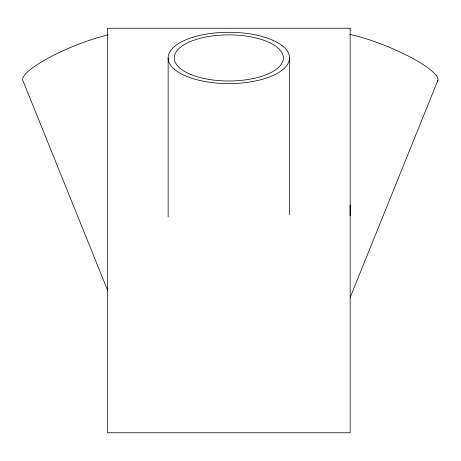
<?xml version="1.0" encoding="UTF-8"?>
<svg xmlns="http://www.w3.org/2000/svg" width="461" height="461" viewBox="0 0 461 461"><rect width="100%" height="100%" fill="white"/><g stroke="black" fill="none" stroke-linecap="round" stroke-linejoin="round"><path stroke-width="0.69" d="M350.13 215.673L350.13 205.059M350.199 297.437L437.95 80.139M107.615 290.367L23.108 81.107A60.679 12.822 -22 0 1 47.99 58.224A60.679 12.822 -22 0 1 108.11 34.886M289.496 57.93A60.679 25.643 0 0 1 198.478 80.139A60.679 25.643 0 0 1 198.478 35.727A60.679 25.643 0 0 1 289.496 57.93L289.496 214.838M168.144 57.93L168.144 216.998M349.83 34.391A60.679 12.822 22 0 1 411.177 57.556A60.679 12.822 22 0 1 437.524 81.171M350.17 28.242L107.465 28.242L107.465 432.758L350.17 432.758L350.17 28.242M190.243 74.238A54.559 23.056 0 0 0 281.515 63.9A54.559 23.056 0 0 0 214.699 35.664A54.559 23.056 0 0 0 190.243 74.238"/></g></svg>
